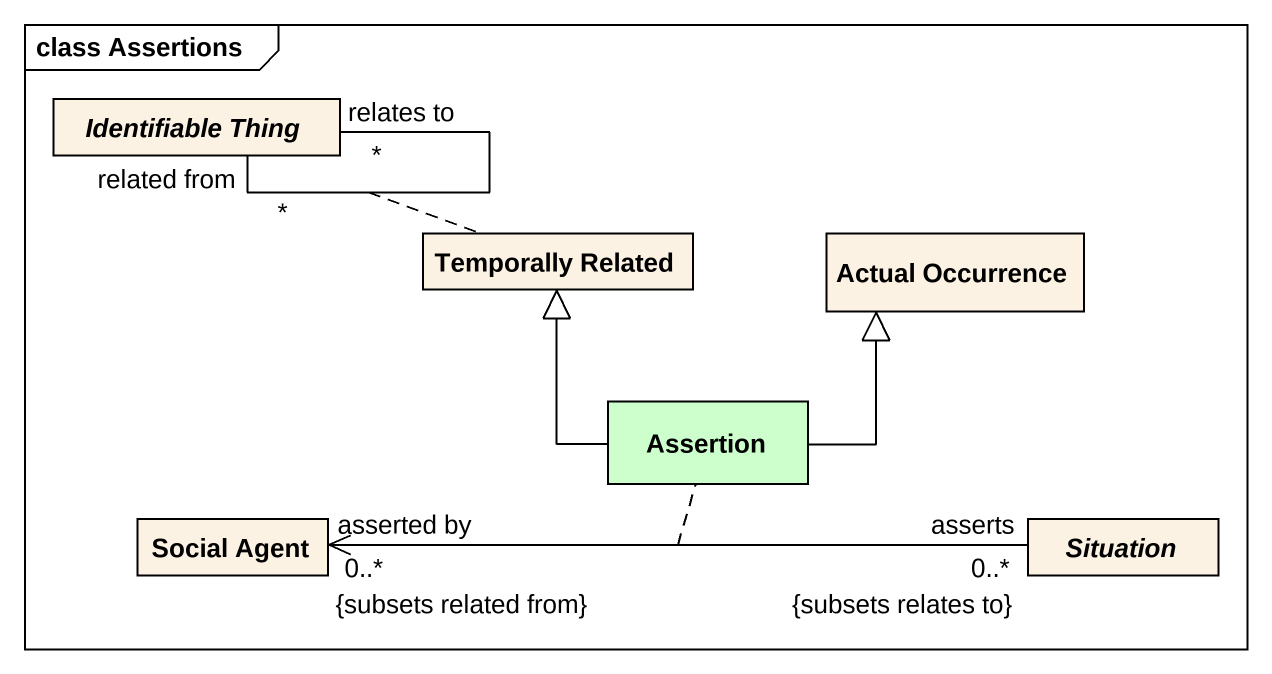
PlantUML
@startuml
mainframe class Assertions
hide circle
hide empty members
abstract class "Identifiable Thing" as Identifiable_Thing
class "Temporally Related" as Temporally_Related
class "Actual Occurrence" as Actual_Occurrence
class Assertion #CCFFCC
class "Social Agent" as Social_Agent
abstract class Situation
Identifiable_Thing "related from\n*" -- "relates to\n*" Identifiable_Thing
(Identifiable_Thing, Identifiable_Thing) .. Temporally_Related
Assertion -up-|> Temporally_Related
Assertion -up-|> Actual_Occurrence
Social_Agent "asserted by\n0..*\n{subsets related from}" <-right- "asserts\n0..*\n{subsets relates to}" Situation
(Social_Agent, Situation) .. Assertion
@enduml
